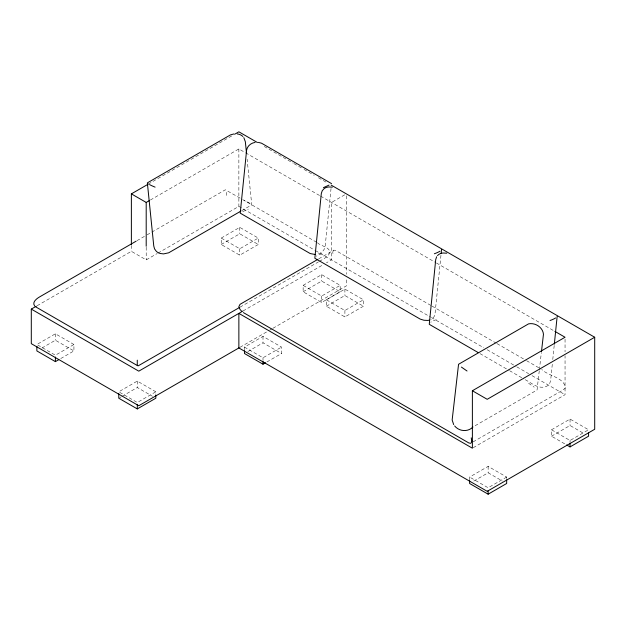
<?xml version="1.0" encoding="UTF-8"?>
<svg xmlns="http://www.w3.org/2000/svg" width="626" height="626" viewBox="0 0 626 626"><rect width="100%" height="100%" fill="white"/><g stroke="black" fill="none" stroke-linecap="round" stroke-linejoin="round"><path stroke-width="0.47" stroke-dasharray="3.13 2.35" d="M331.037 188.473L325.113 246.738C324.393 250.823 320.645 253.812 316.646 254.344M440.962 255.314L435.015 313.853L434.076 316.693L432.097 318.853A13.044 9.343 32.8 0 1 430.766 319.62M552.288 364.293L550.63 380.608L549.706 383.448L547.734 385.616A12.927 9.249 32.5 0 1 543.227 387.197C536.169 387.838 530.676 382.361 524.776 379.473M552.774 359.496L554.237 345.098M539.26 370.772L537.053 389.99L473.804 426.502M539.369 369.81L541.357 352.516M226.276 195.461L226.276 190.359M333.259 250.51L332.766 252.395L333.259 255.611M148.307 184.099L232.942 135.232M150.412 199.999L238.866 148.933L244.766 152.337M136.969 240.689L146.241 235.337M147.087 234.852L225.352 189.788L241.855 199.107M37.184 305.707L131.374 251.323L146.202 259.884L157.157 253.561M157.995 253.076L238.866 206.384L314.682 250.157M241.683 210.657L251.754 204.843L247.113 159.2M73.931 344.511L55.393 333.807L36.864 344.511L55.393 355.208L73.931 344.511L73.931 350.928L60.448 358.714M221.228 238.068L239.758 227.371L258.295 238.068L258.295 244.484L239.758 255.189L221.228 244.484L221.228 238.068L239.758 248.765L258.295 238.068M41.919 348.009L55.393 340.231L73.931 350.928M221.228 244.484L239.758 233.788L258.295 244.484M344.715 194.819L331.53 202.433L331.53 259.884L326.459 262.81M318.744 258.851L333.861 250.126L335.724 250.51L431.15 305.605M240.079 307.147L318.524 261.856M319.37 261.363C322.993 259.07 327.617 257.364 329.62 253.272C330.81 246.855 320.668 246.308 317.468 242.763M243.084 310.95L323.11 264.743M155.827 391.798L137.297 381.093L118.768 391.798L137.297 402.495L155.827 391.798L155.827 394.544M303.133 285.354L321.662 274.65L340.192 285.354L340.192 291.771L321.662 302.475L303.133 291.771L303.133 285.354L321.662 296.051L340.192 285.354M119.605 397.729L121.295 396.759M122.133 396.274L137.297 387.517L152.462 396.274M303.133 291.771L321.662 281.074L340.192 291.771M240.048 347.274L268.734 330.708M269.579 330.223L272.107 328.76M272.952 328.274L346.358 285.886L346.358 278.14M244.469 349.84L244.469 347.086L262.998 336.389L281.536 347.086L281.536 353.51L266.371 362.258M326.373 299.799L344.903 289.102L363.44 299.799L363.44 306.224L344.903 316.92L326.373 306.224L326.373 299.799L344.903 310.504L363.44 299.799M247.841 351.562L262.998 342.805L281.536 353.51M326.373 306.224L344.903 295.519L363.44 306.224M244.469 347.086L262.998 357.79L281.536 347.086M473.146 441.862L563.048 389.959L565.333 388.05C564.597 377.345 547.867 375.921 541.787 369.481M473.225 447.715L565.051 394.701L565.051 355.748M469.61 479.821L469.61 477.067L488.139 466.37L506.669 477.067L506.669 478.906M551.506 429.78L570.043 419.084L588.573 429.78L570.043 440.485L551.506 429.78L551.506 436.205L565.826 444.468M473.819 481.058L488.139 472.787L502.459 481.058M551.506 436.205L570.043 425.5L583.518 433.286M506.669 477.067L488.139 487.771L469.61 477.067M242.708 211.658L248.326 209.092M321.952 253.64L320.254 254.281A13.044 2.692 -14.6 0 0 316.341 256.206M436.345 319.683L434.64 320.324A12.927 2.715 -14.4 0 0 430.727 322.249M249.625 203.153L248.483 202.558A15.587 2.034 18.4 0 0 244.007 200.586M264.258 146.468L293.038 163.089M293.884 163.574L303.195 168.95M304.04 169.435L314.197 175.303M318.431 177.745L326.889 182.628M245.611 152.822L319.737 195.617M320.582 196.11L435.602 262.513M436.447 262.998L554.049 330.896M431.995 306.091L496.183 343.15M497.028 343.635L525.738 360.216M526.583 360.701L540.942 368.996M242.692 199.592L316.631 242.278M315.527 250.643L430.524 317.038M431.369 317.523L483.828 347.806M487.208 349.762L515.973 366.366M516.818 366.859L528.665 373.699M532.053 375.655L565.051 394.701M479.978 353.604L508.719 370.201M509.564 370.686L523.931 378.98M528.579 383.261L534.189 387.181M570.043 419.084L570.043 425.5M570.043 440.485L570.043 442.316M565.051 339.198L565.051 351.859M488.139 466.37L488.139 472.787M346.358 195.805L346.358 274.266M344.903 289.102L344.903 295.519M344.903 310.504L344.903 316.92M321.662 274.65L321.662 281.074M321.662 296.051L321.662 302.475M262.998 336.389L262.998 342.805M262.998 357.79L262.998 360.537M239.758 227.371L239.758 233.788M239.758 248.765L239.758 255.189M238.866 148.933L238.866 206.384M146.202 247.223L146.202 259.884M137.297 381.093L137.297 387.517M131.374 245.478L131.374 251.323M55.393 333.807L55.393 340.231"/><path stroke-width="0.94" d="M441.158 253.397L441.541 249.555M554.331 344.136L557.163 316.31M541.474 351.562L543.462 334.268C542.82 327.281 535.23 322.453 528.555 323.869L458.561 364.277L452.152 419.999L453.67 424.577M137.274 360.169L137.274 365.271M436.635 256.754L435.712 259.602L429.264 324.323L478.287 352.634M471.229 442.926L471.722 441.04L471.229 437.824M437.504 255.572L438.607 254.586A12.927 9.249 32.5 0 1 443.114 253.006L446.768 253.201M131.374 244.508L131.374 193.872L148.307 184.099M234.633 134.254L238.866 131.812L257.489 142.564M131.374 193.872L146.202 202.433L149.575 200.484M136.124 241.182L39.962 296.701C36.934 298.375 31.574 302.241 34.712 306.059M239.202 347.759L138.792 405.726L31.3 343.666L31.3 309.103L36.347 306.192M240.838 211.142L168.676 252.81L163.55 253.906L160.272 253.491A15.587 11.565 -40.6 0 1 156.257 251.245L154.536 248.858L153.769 245.995L147.36 182.87L230.431 134.911L233.834 133.956M36.864 346.342L36.864 350.928L55.393 361.632L58.766 359.684M317.898 259.336L240.024 304.338L238.866 306.607L240.024 309.44L241.448 310.997M239.242 307.632L138.197 365.842M242.771 311.13L138.792 371.163L31.3 309.103M118.768 393.629L118.768 398.214L137.297 408.919L155.827 398.214L155.827 395.468M244.469 350.756L244.469 353.51L262.998 364.207L265.526 362.751M331.123 185.077L594.7 337.25L594.7 429.272L487.208 491.324L238.866 347.946L238.866 313.383L472.38 448.2L472.38 390.749L565.051 337.25L554.894 331.389M594.7 337.25L487.208 399.31L472.38 390.749M472.959 426.995C467.88 432.3 459.077 431.463 454.648 425.946M469.61 480.737L469.61 483.491L488.139 494.188L506.669 483.491L506.669 479.821M566.671 444.961L570.043 446.901L588.573 436.205L588.573 432.535M329.033 185.1L323.415 187.667M434.358 253.757L436.064 253.115A13.044 2.692 -14.6 0 0 439.976 251.19M550.004 320.52L551.709 319.886A12.927 2.715 -14.4 0 0 555.614 317.953M255.095 142.415C251.096 142.947 247.356 145.936 246.628 150.021L240.22 213.145L310.206 253.553L315.027 254.469M470.627 443.318L468.772 442.926L243.389 312.593M332.367 187.151L328.728 186.963A13.044 9.343 32.8 0 0 324.221 188.543L322.241 190.711L321.302 193.544L314.839 258.264L420.163 319.072L423.943 320.246L427.589 320.434A13.044 9.343 32.8 0 0 429.256 320.152M258.358 142.376L261.535 143.205L331.53 183.614M237.238 133.909L238.842 134.23A15.587 11.565 -40.6 0 1 242.849 136.476M149.489 184.568L150.623 185.163A15.587 2.034 18.4 0 0 155.099 187.135M36.003 307.037L137.657 365.733M467.035 371.007L461.417 367.086M243.819 137.595L245.337 141.719L246.527 153.378M570.043 443.231L570.043 446.901M488.139 490.518L488.139 494.188M262.998 361.452L262.998 364.207M146.202 202.433L146.202 246.253M137.297 404.333L137.297 408.919M55.393 357.047L55.393 361.632"/></g></svg>
